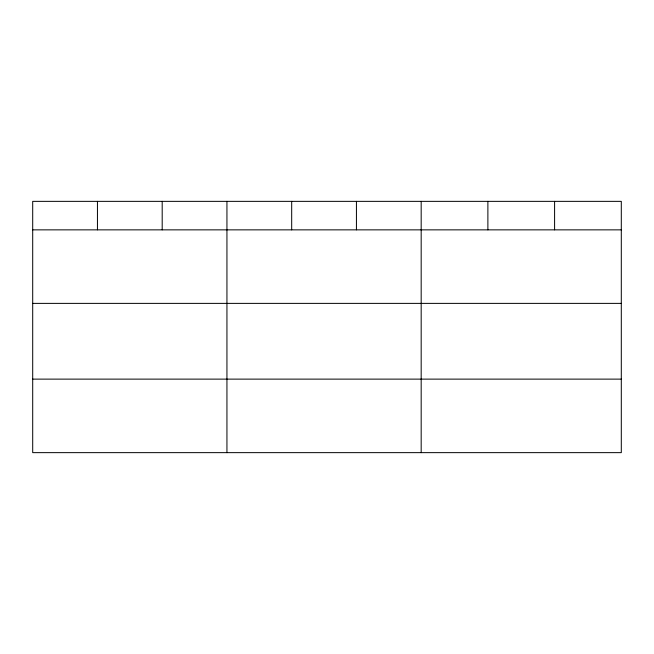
<?xml version="1.0" encoding="UTF-8"?>
<svg xmlns="http://www.w3.org/2000/svg" width="654" height="654" viewBox="0 0 654 654"><rect width="100%" height="100%" fill="white"/><g stroke="black" fill="none" stroke-linecap="round" stroke-linejoin="round"><path stroke-width="0.98" d="M621.3 303.382L621.3 201.358L32.7 201.358L32.7 452.642L621.3 452.642L621.3 303.382L32.7 303.382M32.7 229.856L621.3 229.856M32.7 379.124L621.3 379.124M554.592 201.358L554.592 229.856M487.884 201.358L487.884 229.856M421.176 201.358L421.176 452.642M356.43 201.358L356.43 229.856M291.684 201.358L291.684 229.856M226.938 201.358L226.938 452.642M162.192 201.358L162.192 229.856M97.446 201.358L97.446 229.856"/></g></svg>
